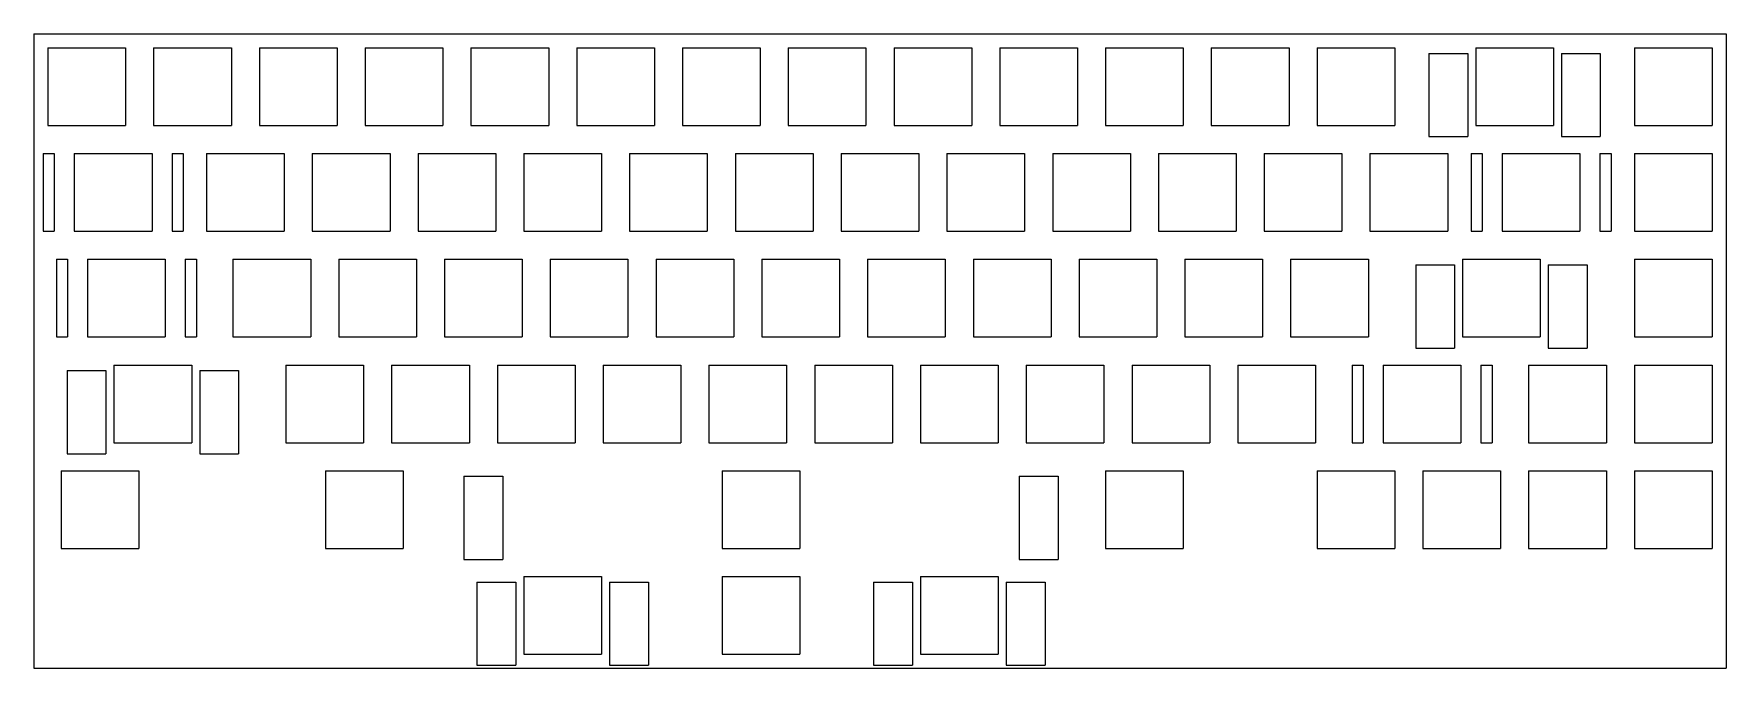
# Model space of a CAD drawing. Header units: millimetres. Extents: x 0 to 305, y -114 to 0.
import ezdxf

# ---------------------------------------------------------------- set-up
doc = ezdxf.new("R2010")
doc.units = ezdxf.units.MM

msp = doc.modelspace()

# ---------------------------------------------------------------- linework, layer by layer
for p, q in [((0, 0), (304.8, 0)), ((0, 0), (0, -114.3)), ((304.8, 0), (304.8, -114.3)), ((2.525, -2.525), (16.525, -2.525)), ((2.525, -2.525), (2.525, -16.525)), ((16.525, -2.525), (16.525, -16.525)), ((21.575, -2.525), (35.575, -2.525)), ((21.575, -2.525), (21.575, -16.525)), ((35.575, -2.525), (35.575, -16.525)), ((40.625, -2.525), (54.625, -2.525)), ((40.625, -2.525), (40.625, -16.525)), ((54.625, -2.525), (54.625, -16.525)), ((59.675, -2.525), (73.675, -2.525)), ((59.675, -2.525), (59.675, -16.525)), ((73.675, -2.525), (73.675, -16.525)), ((78.725, -2.525), (92.725, -2.525)), ((78.725, -2.525), (78.725, -16.525)), ((92.725, -2.525), (92.725, -16.525)), ((97.775, -2.525), (111.775, -2.525)), ((97.775, -2.525), (97.775, -16.525)), ((111.775, -2.525), (111.775, -16.525)), ((116.825, -2.525), (130.825, -2.525)), ((116.825, -2.525), (116.825, -16.525)), ((130.825, -2.525), (130.825, -16.525)), ((135.875, -2.525), (149.875, -2.525)), ((135.875, -2.525), (135.875, -16.525)), ((149.875, -2.525), (149.875, -16.525)), ((154.925, -2.525), (168.925, -2.525)), ((154.925, -2.525), (154.925, -16.525)), ((168.925, -2.525), (168.925, -16.525)), ((173.975, -2.525), (187.975, -2.525)), ((173.975, -2.525), (173.975, -16.525)), ((187.975, -2.525), (187.975, -16.525)), ((193.025, -2.525), (207.025, -2.525)), ((193.025, -2.525), (193.025, -16.525)), ((207.025, -2.525), (207.025, -16.525)), ((212.075, -2.525), (226.075, -2.525)), ((212.075, -2.525), (212.075, -16.525)), ((226.075, -2.525), (226.075, -16.525)), ((231.125, -2.525), (245.125, -2.525)), ((231.125, -2.525), (231.125, -16.525)), ((245.125, -2.525), (245.125, -16.525)), ((259.7, -2.525), (273.7, -2.525)), ((259.7, -2.525), (259.7, -16.525)), ((273.7, -2.525), (273.7, -16.525)), ((288.275, -2.525), (302.275, -2.525)), ((288.275, -2.525), (288.275, -16.525)), ((302.275, -2.525), (302.275, -16.525)), ((251.262, -3.525), (258.262, -3.525)), ((251.262, -3.525), (251.262, -18.525)), ((258.262, -3.525), (258.262, -18.525)), ((275.138, -3.525), (282.138, -3.525)), ((275.138, -3.525), (275.138, -18.525)), ((282.138, -3.525), (282.138, -18.525)), ((2.525, -16.525), (16.525, -16.525)), ((21.575, -16.525), (35.575, -16.525)), ((40.625, -16.525), (54.625, -16.525)), ((59.675, -16.525), (73.675, -16.525)), ((78.725, -16.525), (92.725, -16.525)), ((97.775, -16.525), (111.775, -16.525)), ((116.825, -16.525), (130.825, -16.525)), ((135.875, -16.525), (149.875, -16.525)), ((154.925, -16.525), (168.925, -16.525)), ((173.975, -16.525), (187.975, -16.525)), ((193.025, -16.525), (207.025, -16.525)), ((212.075, -16.525), (226.075, -16.525)), ((231.125, -16.525), (245.125, -16.525)), ((259.7, -16.525), (273.7, -16.525)), ((288.275, -16.525), (302.275, -16.525)), ((251.262, -18.525), (258.262, -18.525)), ((275.138, -18.525), (282.138, -18.525)), ((1.6875, -21.575), (3.6875, -21.575)), ((1.6875, -21.575), (1.6875, -35.575)), ((3.6875, -21.575), (3.6875, -35.575)), ((7.2875, -21.575), (21.2875, -21.575)), ((7.2875, -21.575), (7.2875, -35.575)), ((21.2875, -21.575), (21.2875, -35.575)), ((24.8875, -21.575), (26.8875, -21.575)), ((24.8875, -21.575), (24.8875, -35.575)), ((26.8875, -21.575), (26.8875, -35.575)), ((31.1, -21.575), (45.1, -21.575)), ((31.1, -21.575), (31.1, -35.575)), ((45.1, -21.575), (45.1, -35.575)), ((50.15, -21.575), (64.15, -21.575)), ((50.15, -21.575), (50.15, -35.575)), ((64.15, -21.575), (64.15, -35.575)), ((69.2, -21.575), (83.2, -21.575)), ((69.2, -21.575), (69.2, -35.575)), ((83.2, -21.575), (83.2, -35.575)), ((88.25, -21.575), (102.25, -21.575)), ((88.25, -21.575), (88.25, -35.575)), ((102.25, -21.575), (102.25, -35.575)), ((107.3, -21.575), (121.3, -21.575)), ((107.3, -21.575), (107.3, -35.575)), ((121.3, -21.575), (121.3, -35.575)), ((126.35, -21.575), (140.35, -21.575)), ((126.35, -21.575), (126.35, -35.575)), ((140.35, -21.575), (140.35, -35.575)), ((145.4, -21.575), (159.4, -21.575)), ((145.4, -21.575), (145.4, -35.575)), ((159.4, -21.575), (159.4, -35.575)), ((164.45, -21.575), (178.45, -21.575)), ((164.45, -21.575), (164.45, -35.575)), ((178.45, -21.575), (178.45, -35.575)), ((183.5, -21.575), (197.5, -21.575)), ((183.5, -21.575), (183.5, -35.575)), ((197.5, -21.575), (197.5, -35.575)), ((202.55, -21.575), (216.55, -21.575)), ((202.55, -21.575), (202.55, -35.575)), ((216.55, -21.575), (216.55, -35.575)), ((221.6, -21.575), (235.6, -21.575)), ((221.6, -21.575), (221.6, -35.575)), ((235.6, -21.575), (235.6, -35.575)), ((240.65, -21.575), (254.65, -21.575)), ((240.65, -21.575), (240.65, -35.575)), ((254.65, -21.575), (254.65, -35.575)), ((258.8625, -21.575), (260.8625, -21.575)), ((258.8625, -21.575), (258.8625, -35.575)), ((260.8625, -21.575), (260.8625, -35.575)), ((264.4625, -21.575), (278.4625, -21.575)), ((264.4625, -21.575), (264.4625, -35.575)), ((278.4625, -21.575), (278.4625, -35.575)), ((282.0625, -21.575), (284.0625, -21.575)), ((282.0625, -21.575), (282.0625, -35.575)), ((284.0625, -21.575), (284.0625, -35.575)), ((288.275, -21.575), (302.275, -21.575)), ((288.275, -21.575), (288.275, -35.575)), ((302.275, -21.575), (302.275, -35.575)), ((1.6875, -35.575), (3.6875, -35.575)), ((7.2875, -35.575), (21.2875, -35.575)), ((24.8875, -35.575), (26.8875, -35.575)), ((31.1, -35.575), (45.1, -35.575)), ((50.15, -35.575), (64.15, -35.575)), ((69.2, -35.575), (83.2, -35.575)), ((88.25, -35.575), (102.25, -35.575)), ((107.3, -35.575), (121.3, -35.575)), ((126.35, -35.575), (140.35, -35.575)), ((145.4, -35.575), (159.4, -35.575)), ((164.45, -35.575), (178.45, -35.575)), ((183.5, -35.575), (197.5, -35.575)), ((202.55, -35.575), (216.55, -35.575)), ((221.6, -35.575), (235.6, -35.575)), ((240.65, -35.575), (254.65, -35.575)), ((258.8625, -35.575), (260.8625, -35.575)), ((264.4625, -35.575), (278.4625, -35.575)), ((282.0625, -35.575), (284.0625, -35.575)), ((288.275, -35.575), (302.275, -35.575)), ((4.06875, -40.625), (6.06875, -40.625)), ((4.06875, -40.625), (4.06875, -54.625)), ((6.06875, -40.625), (6.06875, -54.625)), ((9.66875, -40.625), (23.66875, -40.625)), ((9.66875, -40.625), (9.66875, -54.625)), ((23.66875, -40.625), (23.66875, -54.625)), ((27.26875, -40.625), (29.26875, -40.625)), ((27.26875, -40.625), (27.26875, -54.625)), ((29.26875, -40.625), (29.26875, -54.625)), ((35.8625, -40.625), (49.8625, -40.625)), ((35.8625, -40.625), (35.8625, -54.625)), ((49.8625, -40.625), (49.8625, -54.625)), ((54.9125, -40.625), (68.9125, -40.625)), ((54.9125, -40.625), (54.9125, -54.625)), ((68.9125, -40.625), (68.9125, -54.625)), ((73.9625, -40.625), (87.9625, -40.625)), ((73.9625, -40.625), (73.9625, -54.625)), ((87.9625, -40.625), (87.9625, -54.625)), ((93.0125, -40.625), (107.0125, -40.625)), ((93.0125, -40.625), (93.0125, -54.625)), ((107.0125, -40.625), (107.0125, -54.625)), ((112.0625, -40.625), (126.0625, -40.625)), ((112.0625, -40.625), (112.0625, -54.625)), ((126.0625, -40.625), (126.0625, -54.625)), ((131.1125, -40.625), (145.1125, -40.625)), ((131.1125, -40.625), (131.1125, -54.625)), ((145.1125, -40.625), (145.1125, -54.625)), ((150.1625, -40.625), (164.1625, -40.625)), ((150.1625, -40.625), (150.1625, -54.625)), ((164.1625, -40.625), (164.1625, -54.625)), ((169.2125, -40.625), (183.2125, -40.625)), ((169.2125, -40.625), (169.2125, -54.625)), ((183.2125, -40.625), (183.2125, -54.625)), ((188.2625, -40.625), (202.2625, -40.625)), ((188.2625, -40.625), (188.2625, -54.625)), ((202.2625, -40.625), (202.2625, -54.625)), ((207.3125, -40.625), (221.3125, -40.625)), ((207.3125, -40.625), (207.3125, -54.625)), ((221.3125, -40.625), (221.3125, -54.625)), ((226.3625, -40.625), (240.3625, -40.625)), ((226.3625, -40.625), (226.3625, -54.625)), ((240.3625, -40.625), (240.3625, -54.625)), ((248.88075, -41.625), (255.88075, -41.625)), ((248.88075, -41.625), (248.88075, -56.625)), ((255.88075, -41.625), (255.88075, -56.625)), ((257.31875, -40.625), (271.31875, -40.625)), ((257.31875, -40.625), (257.31875, -54.625)), ((271.31875, -40.625), (271.31875, -54.625)), ((272.75675, -41.625), (279.75675, -41.625)), ((272.75675, -41.625), (272.75675, -56.625)), ((279.75675, -41.625), (279.75675, -56.625)), ((288.275, -40.625), (302.275, -40.625)), ((288.275, -40.625), (288.275, -54.625)), ((302.275, -40.625), (302.275, -54.625)), ((4.06875, -54.625), (6.06875, -54.625)), ((9.66875, -54.625), (23.66875, -54.625)), ((27.26875, -54.625), (29.26875, -54.625)), ((35.8625, -54.625), (49.8625, -54.625)), ((54.9125, -54.625), (68.9125, -54.625)), ((73.9625, -54.625), (87.9625, -54.625)), ((93.0125, -54.625), (107.0125, -54.625)), ((112.0625, -54.625), (126.0625, -54.625)), ((131.1125, -54.625), (145.1125, -54.625)), ((150.1625, -54.625), (164.1625, -54.625)), ((169.2125, -54.625), (183.2125, -54.625)), ((188.2625, -54.625), (202.2625, -54.625)), ((207.3125, -54.625), (221.3125, -54.625)), ((226.3625, -54.625), (240.3625, -54.625)), ((257.31875, -54.625), (271.31875, -54.625)), ((288.275, -54.625), (302.275, -54.625)), ((248.88075, -56.625), (255.88075, -56.625)), ((272.75675, -56.625), (279.75675, -56.625)), ((5.99325, -60.675), (12.99325, -60.675)), ((5.99325, -60.675), (5.99325, -75.675)), ((12.99325, -60.675), (12.99325, -75.675)), ((14.43125, -59.675), (28.43125, -59.675)), ((14.43125, -59.675), (14.43125, -73.675)), ((28.43125, -59.675), (28.43125, -73.675)), ((29.86925, -60.675), (36.86925, -60.675)), ((29.86925, -60.675), (29.86925, -75.675)), ((36.86925, -60.675), (36.86925, -75.675)), ((45.3875, -59.675), (59.3875, -59.675)), ((45.3875, -59.675), (45.3875, -73.675)), ((59.3875, -59.675), (59.3875, -73.675)), ((64.4375, -59.675), (78.4375, -59.675)), ((64.4375, -59.675), (64.4375, -73.675)), ((78.4375, -59.675), (78.4375, -73.675)), ((83.4875, -59.675), (97.4875, -59.675)), ((83.4875, -59.675), (83.4875, -73.675)), ((97.4875, -59.675), (97.4875, -73.675)), ((102.5375, -59.675), (116.5375, -59.675)), ((102.5375, -59.675), (102.5375, -73.675)), ((116.5375, -59.675), (116.5375, -73.675)), ((121.5875, -59.675), (135.5875, -59.675)), ((121.5875, -59.675), (121.5875, -73.675)), ((135.5875, -59.675), (135.5875, -73.675)), ((140.6375, -59.675), (154.6375, -59.675)), ((140.6375, -59.675), (140.6375, -73.675)), ((154.6375, -59.675), (154.6375, -73.675)), ((159.6875, -59.675), (173.6875, -59.675)), ((159.6875, -59.675), (159.6875, -73.675)), ((173.6875, -59.675), (173.6875, -73.675)), ((178.7375, -59.675), (192.7375, -59.675)), ((178.7375, -59.675), (178.7375, -73.675)), ((192.7375, -59.675), (192.7375, -73.675)), ((197.7875, -59.675), (211.7875, -59.675)), ((197.7875, -59.675), (197.7875, -73.675)), ((211.7875, -59.675), (211.7875, -73.675)), ((216.8375, -59.675), (230.8375, -59.675)), ((216.8375, -59.675), (216.8375, -73.675)), ((230.8375, -59.675), (230.8375, -73.675)), ((237.43125, -59.675), (239.43125, -59.675)), ((237.43125, -59.675), (237.43125, -73.675)), ((239.43125, -59.675), (239.43125, -73.675)), ((243.03125, -59.675), (257.03125, -59.675)), ((243.03125, -59.675), (243.03125, -73.675)), ((257.03125, -59.675), (257.03125, -73.675)), ((260.63125, -59.675), (262.63125, -59.675)), ((260.63125, -59.675), (260.63125, -73.675)), ((262.63125, -59.675), (262.63125, -73.675)), ((269.225, -59.675), (283.225, -59.675)), ((269.225, -59.675), (269.225, -73.675)), ((283.225, -59.675), (283.225, -73.675)), ((288.275, -59.675), (302.275, -59.675)), ((288.275, -59.675), (288.275, -73.675)), ((302.275, -59.675), (302.275, -73.675)), ((5.99325, -75.675), (12.99325, -75.675)), ((14.43125, -73.675), (28.43125, -73.675)), ((29.86925, -75.675), (36.86925, -75.675)), ((45.3875, -73.675), (59.3875, -73.675)), ((64.4375, -73.675), (78.4375, -73.675)), ((83.4875, -73.675), (97.4875, -73.675)), ((102.5375, -73.675), (116.5375, -73.675)), ((121.5875, -73.675), (135.5875, -73.675)), ((140.6375, -73.675), (154.6375, -73.675)), ((159.6875, -73.675), (173.6875, -73.675)), ((178.7375, -73.675), (192.7375, -73.675)), ((197.7875, -73.675), (211.7875, -73.675)), ((216.8375, -73.675), (230.8375, -73.675)), ((237.43125, -73.675), (239.43125, -73.675)), ((243.03125, -73.675), (257.03125, -73.675)), ((260.63125, -73.675), (262.63125, -73.675)), ((269.225, -73.675), (283.225, -73.675)), ((288.275, -73.675), (302.275, -73.675)), ((4.90625, -78.725), (18.90625, -78.725)), ((4.90625, -78.725), (4.90625, -92.725)), ((18.90625, -78.725), (18.90625, -92.725)), ((52.53125, -78.725), (66.53125, -78.725)), ((52.53125, -78.725), (52.53125, -92.725)), ((66.53125, -78.725), (66.53125, -92.725)), ((123.96875, -78.725), (137.96875, -78.725)), ((123.96875, -78.725), (123.96875, -92.725)), ((137.96875, -78.725), (137.96875, -92.725)), ((193.025, -78.725), (207.025, -78.725)), ((193.025, -78.725), (193.025, -92.725)), ((207.025, -78.725), (207.025, -92.725)), ((231.125, -78.725), (245.125, -78.725)), ((231.125, -78.725), (231.125, -92.725)), ((245.125, -78.725), (245.125, -92.725)), ((250.175, -78.725), (264.175, -78.725)), ((250.175, -78.725), (250.175, -92.725)), ((264.175, -78.725), (264.175, -92.725)), ((269.225, -78.725), (283.225, -78.725)), ((269.225, -78.725), (269.225, -92.725)), ((283.225, -78.725), (283.225, -92.725)), ((288.275, -78.725), (302.275, -78.725)), ((288.275, -78.725), (288.275, -92.725)), ((302.275, -78.725), (302.275, -92.725)), ((77.46875, -79.725), (84.46875, -79.725)), ((77.46875, -79.725), (77.46875, -94.725)), ((84.46875, -79.725), (84.46875, -94.725)), ((177.46875, -79.725), (184.46875, -79.725)), ((177.46875, -79.725), (177.46875, -94.725)), ((184.46875, -79.725), (184.46875, -94.725)), ((4.90625, -92.725), (18.90625, -92.725)), ((52.53125, -92.725), (66.53125, -92.725)), ((123.96875, -92.725), (137.96875, -92.725)), ((193.025, -92.725), (207.025, -92.725)), ((231.125, -92.725), (245.125, -92.725)), ((250.175, -92.725), (264.175, -92.725)), ((269.225, -92.725), (283.225, -92.725)), ((288.275, -92.725), (302.275, -92.725)), ((77.46875, -94.725), (84.46875, -94.725)), ((177.46875, -94.725), (184.46875, -94.725)), ((79.812, -98.775), (86.812, -98.775)), ((79.812, -98.775), (79.812, -113.775)), ((86.812, -98.775), (86.812, -113.775)), ((88.25, -97.775), (102.25, -97.775)), ((88.25, -97.775), (88.25, -111.775)), ((102.25, -97.775), (102.25, -111.775)), ((103.688, -98.775), (110.688, -98.775)), ((103.688, -98.775), (103.688, -113.775)), ((110.688, -98.775), (110.688, -113.775)), ((123.96875, -97.775), (137.96875, -97.775)), ((123.96875, -97.775), (123.96875, -111.775)), ((137.96875, -97.775), (137.96875, -111.775)), ((151.2495, -98.775), (158.2495, -98.775)), ((151.2495, -98.775), (151.2495, -113.775)), ((158.2495, -98.775), (158.2495, -113.775)), ((159.6875, -97.775), (173.6875, -97.775)), ((159.6875, -97.775), (159.6875, -111.775)), ((173.6875, -97.775), (173.6875, -111.775)), ((175.1255, -98.775), (182.1255, -98.775)), ((175.1255, -98.775), (175.1255, -113.775)), ((182.1255, -98.775), (182.1255, -113.775)), ((88.25, -111.775), (102.25, -111.775)), ((123.96875, -111.775), (137.96875, -111.775)), ((159.6875, -111.775), (173.6875, -111.775)), ((0, -114.3), (304.8, -114.3)), ((79.812, -113.775), (86.812, -113.775)), ((103.688, -113.775), (110.688, -113.775)), ((151.2495, -113.775), (158.2495, -113.775)), ((175.1255, -113.775), (182.1255, -113.775))]:
    msp.add_line(p, q)
for centre, start, end in [((2.525, -2.525), 90, 180), ((16.525, -2.525), 0, 90), ((21.575, -2.525), 90, 180), ((35.575, -2.525), 0, 90), ((40.625, -2.525), 90, 180), ((54.625, -2.525), 0, 90), ((59.675, -2.525), 90, 180), ((73.675, -2.525), 0, 90), ((78.725, -2.525), 90, 180), ((92.725, -2.525), 0, 90), ((97.775, -2.525), 90, 180), ((111.775, -2.525), 0, 90), ((116.825, -2.525), 90, 180), ((130.825, -2.525), 0, 90), ((135.875, -2.525), 90, 180), ((149.875, -2.525), 0, 90), ((154.925, -2.525), 90, 180), ((168.925, -2.525), 0, 90), ((173.975, -2.525), 90, 180), ((187.975, -2.525), 0, 90), ((193.025, -2.525), 90, 180), ((207.025, -2.525), 0, 90), ((212.075, -2.525), 90, 180), ((226.075, -2.525), 0, 90), ((231.125, -2.525), 90, 180), ((245.125, -2.525), 0, 90), ((259.7, -2.525), 90, 180), ((273.7, -2.525), 0, 90), ((288.275, -2.525), 90, 180), ((302.275, -2.525), 0, 90), ((251.262, -3.525), 90, 180), ((258.262, -3.525), 0, 90), ((275.138, -3.525), 90, 180), ((282.138, -3.525), 0, 90), ((2.525, -16.525), 180, 270), ((16.525, -16.525), 270, 360), ((21.575, -16.525), 180, 270), ((35.575, -16.525), 270, 360), ((40.625, -16.525), 180, 270), ((54.625, -16.525), 270, 360), ((59.675, -16.525), 180, 270), ((73.675, -16.525), 270, 360), ((78.725, -16.525), 180, 270), ((92.725, -16.525), 270, 360), ((97.775, -16.525), 180, 270), ((111.775, -16.525), 270, 360), ((116.825, -16.525), 180, 270), ((130.825, -16.525), 270, 360), ((135.875, -16.525), 180, 270), ((149.875, -16.525), 270, 360), ((154.925, -16.525), 180, 270), ((168.925, -16.525), 270, 360), ((173.975, -16.525), 180, 270), ((187.975, -16.525), 270, 360), ((193.025, -16.525), 180, 270), ((207.025, -16.525), 270, 360), ((212.075, -16.525), 180, 270), ((226.075, -16.525), 270, 360), ((231.125, -16.525), 180, 270), ((245.125, -16.525), 270, 360), ((259.7, -16.525), 180, 270), ((273.7, -16.525), 270, 360), ((288.275, -16.525), 180, 270), ((302.275, -16.525), 270, 360), ((251.262, -18.525), 180, 270), ((258.262, -18.525), 270, 360), ((275.138, -18.525), 180, 270), ((282.138, -18.525), 270, 360), ((1.6875, -21.575), 90, 180), ((3.6875, -21.575), 0, 90), ((7.2875, -21.575), 90, 180), ((21.2875, -21.575), 0, 90), ((24.8875, -21.575), 90, 180), ((26.8875, -21.575), 0, 90), ((31.1, -21.575), 90, 180), ((45.1, -21.575), 0, 90), ((50.15, -21.575), 90, 180), ((64.15, -21.575), 0, 90), ((69.2, -21.575), 90, 180), ((83.2, -21.575), 0, 90), ((88.25, -21.575), 90, 180), ((102.25, -21.575), 0, 90), ((107.3, -21.575), 90, 180), ((121.3, -21.575), 0, 90), ((126.35, -21.575), 90, 180), ((140.35, -21.575), 0, 90), ((145.4, -21.575), 90, 180), ((159.4, -21.575), 0, 90), ((164.45, -21.575), 90, 180), ((178.45, -21.575), 0, 90), ((183.5, -21.575), 90, 180), ((197.5, -21.575), 0, 90), ((202.55, -21.575), 90, 180), ((216.55, -21.575), 0, 90), ((221.6, -21.575), 90, 180), ((235.6, -21.575), 0, 90), ((240.65, -21.575), 90, 180), ((254.65, -21.575), 0, 90), ((258.8625, -21.575), 90, 180), ((260.8625, -21.575), 0, 90), ((264.4625, -21.575), 90, 180), ((278.4625, -21.575), 0, 90), ((282.0625, -21.575), 90, 180), ((284.0625, -21.575), 0, 90), ((288.275, -21.575), 90, 180), ((302.275, -21.575), 0, 90), ((1.6875, -35.575), 180, 270), ((3.6875, -35.575), 270, 360), ((7.2875, -35.575), 180, 270), ((21.2875, -35.575), 270, 360), ((24.8875, -35.575), 180, 270), ((26.8875, -35.575), 270, 360), ((31.1, -35.575), 180, 270), ((45.1, -35.575), 270, 360), ((50.15, -35.575), 180, 270), ((64.15, -35.575), 270, 360), ((69.2, -35.575), 180, 270), ((83.2, -35.575), 270, 360), ((88.25, -35.575), 180, 270), ((102.25, -35.575), 270, 360), ((107.3, -35.575), 180, 270), ((121.3, -35.575), 270, 360), ((126.35, -35.575), 180, 270), ((140.35, -35.575), 270, 360), ((145.4, -35.575), 180, 270), ((159.4, -35.575), 270, 360), ((164.45, -35.575), 180, 270), ((178.45, -35.575), 270, 360), ((183.5, -35.575), 180, 270), ((197.5, -35.575), 270, 360), ((202.55, -35.575), 180, 270), ((216.55, -35.575), 270, 360), ((221.6, -35.575), 180, 270), ((235.6, -35.575), 270, 360), ((240.65, -35.575), 180, 270), ((254.65, -35.575), 270, 360), ((258.8625, -35.575), 180, 270), ((260.8625, -35.575), 270, 360), ((264.4625, -35.575), 180, 270), ((278.4625, -35.575), 270, 360), ((282.0625, -35.575), 180, 270), ((284.0625, -35.575), 270, 360), ((288.275, -35.575), 180, 270), ((302.275, -35.575), 270, 360), ((4.06875, -40.625), 90, 180), ((6.06875, -40.625), 0, 90), ((9.66875, -40.625), 90, 180), ((23.66875, -40.625), 0, 90), ((27.26875, -40.625), 90, 180), ((29.26875, -40.625), 0, 90), ((35.8625, -40.625), 90, 180), ((49.8625, -40.625), 0, 90), ((54.9125, -40.625), 90, 180), ((68.9125, -40.625), 0, 90), ((73.9625, -40.625), 90, 180), ((87.9625, -40.625), 0, 90), ((93.0125, -40.625), 90, 180), ((107.0125, -40.625), 0, 90), ((112.0625, -40.625), 90, 180), ((126.0625, -40.625), 0, 90), ((131.1125, -40.625), 90, 180), ((145.1125, -40.625), 0, 90), ((150.1625, -40.625), 90, 180), ((164.1625, -40.625), 0, 90), ((169.2125, -40.625), 90, 180), ((183.2125, -40.625), 0, 90), ((188.2625, -40.625), 90, 180), ((202.2625, -40.625), 0, 90), ((207.3125, -40.625), 90, 180), ((221.3125, -40.625), 0, 90), ((226.3625, -40.625), 90, 180), ((240.3625, -40.625), 0, 90), ((248.88075, -41.625), 90, 180), ((255.88075, -41.625), 0, 90), ((257.31875, -40.625), 90, 180), ((271.31875, -40.625), 0, 90), ((272.75675, -41.625), 90, 180), ((279.75675, -41.625), 0, 90), ((288.275, -40.625), 90, 180), ((302.275, -40.625), 0, 90), ((4.06875, -54.625), 180, 270), ((6.06875, -54.625), 270, 360), ((9.66875, -54.625), 180, 270), ((23.66875, -54.625), 270, 360), ((27.26875, -54.625), 180, 270), ((29.26875, -54.625), 270, 360), ((35.8625, -54.625), 180, 270), ((49.8625, -54.625), 270, 360), ((54.9125, -54.625), 180, 270), ((68.9125, -54.625), 270, 360), ((73.9625, -54.625), 180, 270), ((87.9625, -54.625), 270, 360), ((93.0125, -54.625), 180, 270), ((107.0125, -54.625), 270, 360), ((112.0625, -54.625), 180, 270), ((126.0625, -54.625), 270, 360), ((131.1125, -54.625), 180, 270), ((145.1125, -54.625), 270, 360), ((150.1625, -54.625), 180, 270), ((164.1625, -54.625), 270, 360), ((169.2125, -54.625), 180, 270), ((183.2125, -54.625), 270, 360), ((188.2625, -54.625), 180, 270), ((202.2625, -54.625), 270, 360), ((207.3125, -54.625), 180, 270), ((221.3125, -54.625), 270, 360), ((226.3625, -54.625), 180, 270), ((240.3625, -54.625), 270, 360), ((257.31875, -54.625), 180, 270), ((271.31875, -54.625), 270, 360), ((288.275, -54.625), 180, 270), ((302.275, -54.625), 270, 360), ((248.88075, -56.625), 180, 270), ((255.88075, -56.625), 270, 360), ((272.75675, -56.625), 180, 270), ((279.75675, -56.625), 270, 360), ((5.99325, -60.675), 90, 180), ((12.99325, -60.675), 0, 90), ((14.43125, -59.675), 90, 180), ((28.43125, -59.675), 0, 90), ((29.86925, -60.675), 90, 180), ((36.86925, -60.675), 0, 90), ((45.3875, -59.675), 90, 180), ((59.3875, -59.675), 0, 90), ((64.4375, -59.675), 90, 180), ((78.4375, -59.675), 0, 90), ((83.4875, -59.675), 90, 180), ((97.4875, -59.675), 0, 90), ((102.5375, -59.675), 90, 180), ((116.5375, -59.675), 0, 90), ((121.5875, -59.675), 90, 180), ((135.5875, -59.675), 0, 90), ((140.6375, -59.675), 90, 180), ((154.6375, -59.675), 0, 90), ((159.6875, -59.675), 90, 180), ((173.6875, -59.675), 0, 90), ((178.7375, -59.675), 90, 180), ((192.7375, -59.675), 0, 90), ((197.7875, -59.675), 90, 180), ((211.7875, -59.675), 0, 90), ((216.8375, -59.675), 90, 180), ((230.8375, -59.675), 0, 90), ((237.43125, -59.675), 90, 180), ((239.43125, -59.675), 0, 90), ((243.03125, -59.675), 90, 180), ((257.03125, -59.675), 0, 90), ((260.63125, -59.675), 90, 180), ((262.63125, -59.675), 0, 90), ((269.225, -59.675), 90, 180), ((283.225, -59.675), 0, 90), ((288.275, -59.675), 90, 180), ((302.275, -59.675), 0, 90), ((5.99325, -75.675), 180, 270), ((12.99325, -75.675), 270, 360), ((14.43125, -73.675), 180, 270), ((28.43125, -73.675), 270, 360), ((29.86925, -75.675), 180, 270), ((36.86925, -75.675), 270, 360), ((45.3875, -73.675), 180, 270), ((59.3875, -73.675), 270, 360), ((64.4375, -73.675), 180, 270), ((78.4375, -73.675), 270, 360), ((83.4875, -73.675), 180, 270), ((97.4875, -73.675), 270, 360), ((102.5375, -73.675), 180, 270), ((116.5375, -73.675), 270, 360), ((121.5875, -73.675), 180, 270), ((135.5875, -73.675), 270, 360), ((140.6375, -73.675), 180, 270), ((154.6375, -73.675), 270, 360), ((159.6875, -73.675), 180, 270), ((173.6875, -73.675), 270, 360), ((178.7375, -73.675), 180, 270), ((192.7375, -73.675), 270, 360), ((197.7875, -73.675), 180, 270), ((211.7875, -73.675), 270, 360), ((216.8375, -73.675), 180, 270), ((230.8375, -73.675), 270, 360), ((237.43125, -73.675), 180, 270), ((239.43125, -73.675), 270, 360), ((243.03125, -73.675), 180, 270), ((257.03125, -73.675), 270, 360), ((260.63125, -73.675), 180, 270), ((262.63125, -73.675), 270, 360), ((269.225, -73.675), 180, 270), ((283.225, -73.675), 270, 360), ((288.275, -73.675), 180, 270), ((302.275, -73.675), 270, 360), ((4.90625, -78.725), 90, 180), ((18.90625, -78.725), 0, 90), ((52.53125, -78.725), 90, 180), ((66.53125, -78.725), 0, 90), ((123.96875, -78.725), 90, 180), ((137.96875, -78.725), 0, 90), ((193.025, -78.725), 90, 180), ((207.025, -78.725), 0, 90), ((231.125, -78.725), 90, 180), ((245.125, -78.725), 0, 90), ((250.175, -78.725), 90, 180), ((264.175, -78.725), 0, 90), ((269.225, -78.725), 90, 180), ((283.225, -78.725), 0, 90), ((288.275, -78.725), 90, 180), ((302.275, -78.725), 0, 90), ((77.46875, -79.725), 90, 180), ((84.46875, -79.725), 0, 90), ((177.46875, -79.725), 90, 180), ((184.46875, -79.725), 0, 90), ((4.90625, -92.725), 180, 270), ((18.90625, -92.725), 270, 360), ((52.53125, -92.725), 180, 270), ((66.53125, -92.725), 270, 360), ((123.96875, -92.725), 180, 270), ((137.96875, -92.725), 270, 360), ((193.025, -92.725), 180, 270), ((207.025, -92.725), 270, 360), ((231.125, -92.725), 180, 270), ((245.125, -92.725), 270, 360), ((250.175, -92.725), 180, 270), ((264.175, -92.725), 270, 360), ((269.225, -92.725), 180, 270), ((283.225, -92.725), 270, 360), ((288.275, -92.725), 180, 270), ((302.275, -92.725), 270, 360), ((77.46875, -94.725), 180, 270), ((84.46875, -94.725), 270, 360), ((177.46875, -94.725), 180, 270), ((184.46875, -94.725), 270, 360), ((79.812, -98.775), 90, 180), ((86.812, -98.775), 0, 90), ((88.25, -97.775), 90, 180), ((102.25, -97.775), 0, 90), ((103.688, -98.775), 90, 180), ((110.688, -98.775), 0, 90), ((123.96875, -97.775), 90, 180), ((137.96875, -97.775), 0, 90), ((151.2495, -98.775), 90, 180), ((158.2495, -98.775), 0, 90), ((159.6875, -97.775), 90, 180), ((173.6875, -97.775), 0, 90), ((175.1255, -98.775), 90, 180), ((182.1255, -98.775), 0, 90), ((88.25, -111.775), 180, 270), ((102.25, -111.775), 270, 360), ((123.96875, -111.775), 180, 270), ((137.96875, -111.775), 270, 360), ((159.6875, -111.775), 180, 270), ((173.6875, -111.775), 270, 360), ((79.812, -113.775), 180, 270), ((86.812, -113.775), 270, 360), ((103.688, -113.775), 180, 270), ((110.688, -113.775), 270, 360), ((151.2495, -113.775), 180, 270), ((158.2495, -113.775), 270, 360), ((175.1255, -113.775), 180, 270), ((182.1255, -113.775), 270, 360)]:
    msp.add_arc(centre, 0, start, end)

doc.saveas('drawing.dxf')
